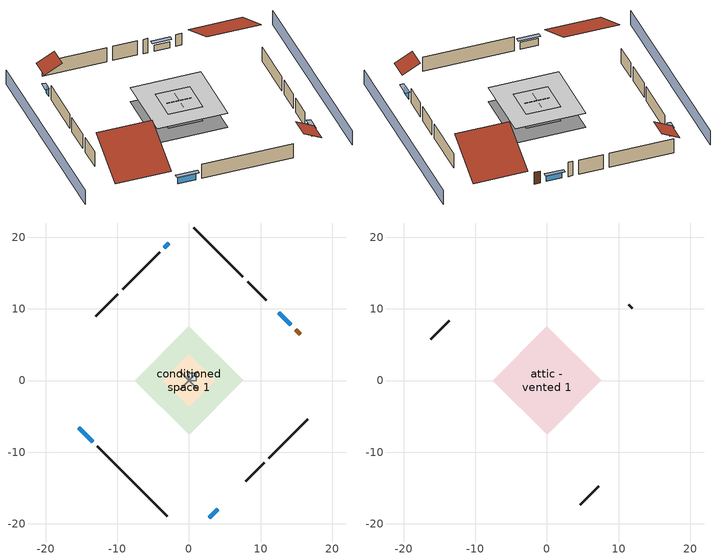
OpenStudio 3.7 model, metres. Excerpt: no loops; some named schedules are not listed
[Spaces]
garage 1
 floor foundation (Slab1 construction): -3.66,0 0,3.66 3.66,0 0,-3.66 z0
 wall outside (Wall1 construction): -4.09,17.9 -9.27,12.73 z0:2.44
 wall outside (Wall2 construction): 10.76,11.24 8.17,13.82 z0:2.44
 wall outside (Wall12 construction): 7.89,-14.1 10.48,-11.52 z0:2.44
 wall to conditioned space 1 (Wall5 construction Reversed): -1.29,1.29 1.29,-1.29 z0:2.44
 wall to conditioned space 1 (Wall6 construction Reversed): -1.29,-1.29 1.29,1.29 z0:2.44
conditioned space 1
 floor foundation (Slab2 construction): -7.55,0 0,7.55 7.55,0 0,-7.55 z0
 wall outside (Wall3 construction): -12.78,-9.21 -3.04,-18.96 z0:2.44
 wall outside (Wall4 construction): -9.92,12.07 -12.99,9.01 z0:2.44
 wall outside (Wall7 construction): 7.51,14.48 0.66,21.34 z0:2.44
 wall outside (Wall8 construction): 11.13,-10.86 16.55,-5.44 z0:2.44
 wall outside (AdiabaticWallConstruction): -15.37,-6.63 -13.44,-8.56 z0:1.22; -2.82,19.18 -3.44,18.56 z0:1.19; 14.22,7.77 12.55,9.44 z0:1.07; 2.82,-19.18 4.01,-17.98 z0:1.1
 wall outside (AdiabaticWallConstruction 1): 15.53,6.47 14.88,7.11 z0:2.03
 window (WindowConstruction): -15.37,-6.63 -13.44,-8.55 z0:1.22
 window (WindowConstruction 1): -2.82,19.18 -3.44,18.56 z0:1.19
 window (WindowConstruction 2): 14.22,7.77 12.56,9.44 z0:1.07
 window (WindowConstruction 3): 2.82,-19.18 4.01,-17.98 z0:1.1
 door (Door): 15.53,6.47 14.88,7.11 z0:2.03
central ac and furnace airloop ret air space
 floor adiabatic (AdiabaticConst): 0,0 0,1 1,1 1,0 z0
 wall adiabatic (AdiabaticConst): 0,1 0,0 1,0 1,1 0,1 z0:1
 ceiling adiabatic (AdiabaticConst): 1,0 1,1 0,1 0,0 z1
attic - vented 1
 floor to garage 1 (Floor1 construction): -3.66,0 0,3.66 3.66,0 0,-3.66 z2.44
 floor to conditioned space 1 (Floor2 construction Reversed): -7.55,0 0,7.55 7.55,0 0,-7.55 z2.44
 wall outside (Wall9 construction): -13.64,8.35 -16.21,5.78 z0:2.44
 wall outside (Wall10 construction): 4.67,-17.33 7.23,-14.76 z0:2.44
 wall outside (Wall11 construction): 11.9,10.1 11.41,10.58 z0:2.44
 roof outside (Roof1 construction): -16.03,-5.97,2.44 -10.69,-0.63,6.21 -16.66,5.34,6.21 -21.99,0,2.44
 roof outside (Roof2 construction): -2.16,19.83,2.44 -0.23,17.9,3.81 1.93,20.06,3.81 0,21.99,2.44
 roof outside (Roof3 construction): 2.16,-19.83,2.44 0.23,-17.9,3.81 -1.93,-20.06,3.81 0,-21.99,2.44
 roof outside (Roof4 construction): 16.18,5.81,2.44 10.99,0.61,6.11 16.8,-5.2,6.11 21.99,0,2.44
shading: 3.23,-25.23 25.23,-3.23 / -3.23,25.23 -25.23,3.23 z0:2.44; -13.22,-8.77 -15.58,-6.41 -16.01,-6.84 -13.65,-9.2 z1.52; -3.65,18.34 -2.6,19.39 -3.03,19.82 -4.08,18.77 z1.49; 12.34,9.65 14.44,7.55 14.87,7.99 12.77,10.09 z1.37; 4.23,-17.77 2.6,-19.39 3.03,-19.82 4.66,-18.2 z1.4
[Site]
Tallahassee Regional Ap  Isis_FL_USA: Latitude {deg}=30.38; Longitude {deg}=-84.37; Time Zone {hr}=-5; Elevation {m}=21; Terrain=Suburbs
[Site:GroundTemperature:Shallow]
16.3547, 15.0593, 14.9556, 15.5703, 18.038, 20.4943, 22.6237, 23.9727, 24.0873, 22.9901, 20.915, 18.5341
[Site:WaterMainsTemperature]
Calculation Method=Schedule; Temperature Schedule=mains temperature schedule
[Building]
Building 1
[Material] Roughness=Rough
Name | Thickness {m} | Conductivity {W/m-K} | Density {kg/m3} | Specific Heat {J/kg-K} | Thermal Absorptance | Solar Absorptance | Visible Absorptance
asphalt or fiberglass shingles | 0.00635 | 0.162714 | 1121.4 | 1465.45 | 0.9 | 0.85 | 0.85
roof rigid ins | 0.00281632 | 0.029427 | 32.04 | 1214.23 | 0.9 | 0.7 | 0.7
osb sheathing 0.5 in. | 0.0127 | 0.115458 | 512.64 | 1214.23 | 0.9 | 0.6 | 0.6
wood siding | 0.0254 | 0.102417 | 544.68 | 1172.36 | 0.9 | 0.85 | 0.85
osb sheathing 0.5 in. 1 | 0.0127 | 0.115458 | 512.64 | 1214.23 | 0.9 | 0.7 | 0.7
wall stud and cavity | 0.1397 | 0.727959 | 139.0536 | 1170.24 | 0.9 | 0.6 | 0.6
wall rigid ins | 0.051816 | 0.029427 | 32.04 | 1214.23 | 0.9 | 0.7 | 0.7
wall stud and cavity 1 | 0.1397 | 0.230639 | 139.0536 | 1170.24 | 0.9 | 0.7 | 0.7
gypsum board | 0.0127 | 0.160291 | 801 | 837.4 | 0.9 | 0.6 | 0.6
wall rigid ins 1; wall rigid ins 2 | 0.051816 | 0.029427 | 32.04 | 1214.23
wall stud and cavity 2 | 0.1397 | 0.181744 | 139.0536 | 1170.24 | 0.9 | 0.7 | 0.7
ceiling stud and cavity | 0.1397 | 1.39189 | 65.682 | 1177.47 | 0.9 | 0.7 | 0.7
ceiling loosefill ins | 0.0846667 | 0.0480833 | 16.02 | 1046.75 | 0.9 | 0.7 | 0.7
ceiling stud and cavity 1 | 0.1397 | 0.0920385 | 65.682 | 1177.47 | 0.9 | 0.7 | 0.7
concrete 4.0 in. | 0.1016 | 1.803125 | 2242.8 | 837.4 | 0.9 | 0.7 | 0.7
floor covering | 0.0127 | 0.0450781 | 54.468 | 1339.84 | 0.9 | 0.9 | 0.9
wood siding 1; wood siding 2 | 0.0254 | 0.102417 | 544.68 | 1172.36
wall rigid ins 3 | 0.512978 | 0.029427 | 32.04 | 1214.23 | 0.9 | 0.7 | 0.7
wall stud and cavity 3 | 0.0889 | 0.380278 | 52.3479 | 1209.89 | 0.9 | 0.7 | 0.7
door material | 0.04445 | 0.0612267 | 512.64 | 1214.23 | 0.9 | 0.7 | 0.7
wall stud and cavity 4 | 0.0889 | 0.391764 | 83.0341 | 1211.67 | 0.9 | 0.7 | 0.7
furniture material conditioned space 1; furniture material garage 1 | 0.1524 | 0.115458 | 640.8 | 1214.23 | 0.9 | 0.6 | 0.6
[Construction]
Roof1 construction; Roof2 construction; Roof3 construction; Roof4 construction: asphalt or fiberglass shingles, roof rigid ins, osb sheathing 0.5 in.
Wall1 construction; Wall2 construction; Wall9 construction; Wall10 construction; Wall11 construction; Wall12 construction: wood siding, osb sheathing 0.5 in. 1, wall stud and cavity
Wall3 construction; Wall4 construction: wood siding, wall rigid ins, osb sheathing 0.5 in. 1, wall stud and cavity 1, gypsum board
Wall5 construction Reversed: gypsum board, wall stud and cavity 2, osb sheathing 0.5 in. 1, wall rigid ins 1
Wall6 construction Reversed: gypsum board, wall stud and cavity 2, osb sheathing 0.5 in. 1, wall rigid ins 2
Wall7 construction; Wall8 construction: wood siding, wall rigid ins 2, osb sheathing 0.5 in. 1, wall stud and cavity 1, gypsum board
Floor1 construction: ceiling stud and cavity
Floor2 construction Reversed: gypsum board, ceiling stud and cavity 1, ceiling loosefill ins
Slab1 construction: concrete 4.0 in.
Slab2 construction: concrete 4.0 in., floor covering
WindowConstruction; WindowConstruction 1; WindowConstruction 2; WindowConstruction 3: WindowMaterial
AdiabaticWallConstruction: wood siding 1, wall rigid ins 3, wall stud and cavity 3, gypsum board
Door: door material
AdiabaticWallConstruction 1: wood siding 2, wall rigid ins 3, wall stud and cavity 3, gypsum board
PartitionWallConstruction: gypsum board, wall stud and cavity 4, gypsum board
furniture construction conditioned space 1: furniture material conditioned space 1
furniture construction garage 1: furniture material garage 1
AdiabaticConst: Adiabatic
[WindowMaterial:SimpleGlazingSystem]
WindowMaterial: U-Factor {W/m2-K}=6.58648; Solar Heat Gain Coefficient=0.76
[Material:NoMass]
Adiabatic: Roughness=Rough; Thermal Resistance {m2-K/W}=176.1
[ThermalZone] Multiplier=1; Use Ideal Air Loads=No
Name | Volume {m3} | Thermostat
conditioned space | 278.185 | conditioned space temperature setpoint
attic - vented | 124.583
garage | 65.242
central ac and furnace airloop ret air zone | 1
[Sizing:Zone] Zone Cooling Design Supply Air Temperature Input Method=SupplyAirTemperature; Zone Cooling Design Supply Air Temperature {C}=14; Zone Cooling Design Supply Air Temperature Difference {deltaC}=11.11; Zone Heating Design Supply Air Temperature Input Method=SupplyAirTemperature; Zone Heating Design Supply Air Temperature {C}=40; Zone Heating Design Supply Air Temperature Difference {deltaC}=11.11; Zone Cooling Design Supply Air Humidity Ratio {kg-H2O/kg-air}=0.0085; Zone Heating Design Supply Air Humidity Ratio {kg-H2O/kg-air}=0.008; Cooling Design Air Flow Method=DesignDay; Heating Design Air Flow Method=DesignDay; Account for Dedicated Outdoor Air System=No; Dedicated Outdoor Air System Control Strategy=NeutralSupplyAir; Dedicated Outdoor Air Low Setpoint Temperature for Design {C}=autosize; Dedicated Outdoor Air High Setpoint Temperature for Design {C}=autosize; Zone Load Sizing Method=Sensible Load Only No Latent Load; Zone Latent Cooling Design Supply Air Humidity Ratio Input Method=HumidityRatioDifference; Zone Cooling Design Supply Air Humidity Ratio Difference {kgWater/kgDryAir}=0.005; Zone Latent Heating Design Supply Air Humidity Ratio Input Method=HumidityRatioDifference; Zone Humidification Design Supply Air Humidity Ratio Difference {kgWater/kgDryAir}=0.005
attic - vented; garage; central ac and furnace airloop ret air zone
[Space] Building Unit=Building Unit 1
Name | Thermal Zone | Volume {m3}
conditioned space 1 | conditioned space | 278.185
attic - vented 1 | attic - vented | 124.583
garage 1 | garage | 65.242
central ac and furnace airloop ret air space | central ac and furnace airloop ret air zone
[ThermostatSetpoint:DualSetpoint]
conditioned space temperature setpoint: Heating Setpoint Temperature Schedule=heating setpoint; Cooling Setpoint Temperature Schedule=cooling setpoint
[Foundation:Kiva] Wall Height Above Grade {m}=0.1016; Wall Depth Below Slab {m}=0.2032
Name | Initial Indoor Air Temperature {C}
Foundation Kiva 1 | 16.3431
Foundation Kiva 2 | 21.1111
[Foundation:Kiva:Settings]
Soil Conductivity {W/m-K}=1.9041; Soil Density {kg/m3}=1842.3; Soil Specific Heat {J/kg-K}=418.7; Ground Solar Absorptivity=0.9; Ground Thermal Absorptivity=0.9; Ground Surface Roughness {m}=0.03; Far-Field Width {m}=40; Deep-Ground Boundary Condition=ZeroFlux; Deep-Ground Depth {m}=40; Minimum Cell Dimension {m}=0.2; Maximum Cell Growth Coefficient=3; Simulation Timestep=Timestep
[SurfaceProperty:ExposedFoundationPerimeter] Exposed Perimeter Calculation Method=TotalExposedPerimeter
Name | Total Exposed Perimeter {m}
Slab1 | 14.6304
Slab2 | 39.80688
[SurfaceProperty:IncidentSolarMultiplier] Incident Solar Multiplier=1; Incident Solar Multiplier Schedule=trans schedule winter=0.85 summer=0.7
Window1; Window2; Window3; Window4
[InternalMass:Definition] Design Level Calculation Method=SurfaceArea
Name | Construction | Surface Area {m2}
partition wall mass | PartitionWallConstruction | 114.085
furniture mass conditioned space 1 | furniture construction conditioned space 1 | 45.634
furniture mass garage 1 | furniture construction garage 1 | 2.67561
[InternalMass] Multiplier=1
Name | Internal Mass Definition | Space or SpaceType
partition wall mass | partition wall mass | conditioned space 1
furniture mass conditioned space 1 | furniture mass conditioned space 1 | conditioned space 1
furniture mass garage 1 | furniture mass garage 1 | garage 1
[External:File]
External File 1: File=in.schedules.csv
[People:Definition]
occupants: Number of People Calculation Method=People; Number of People {people}=5; Fraction Radiant=0.314171; Sensible Heat Fraction=0.56303; Carbon Dioxide Generation Rate {m3/s-W}=0; Enable ASHRAE 55 Comfort Warnings=No; Mean Radiant Temperature Calculation Type=ZoneAveraged
[People]
occupants: People Definition=occupants; Space or SpaceType=conditioned space 1; Number of People Schedule=occupants; Activity Level Schedule=occupants activity schedule; Multiplier=1
[Fan:SystemModel]
central ac and furnace supply fan: Availability Schedule=Always On Discrete; Design Maximum Air Flow Rate {m3/s}=0.517726; Speed Control Method=Discrete; Electric Power Minimum Flow Rate Fraction=0.2; Design Pressure Rise {Pa}=595.935; Motor Efficiency=1; Motor In Air Stream Fraction=1; Design Electric Power Consumption {W}=autosize; Design Power Sizing Method=TotalEfficiencyAndPressure; Electric Power Per Unit Flow Rate {W/(m3/s)}=840; Electric Power Per Unit Flow Rate Per Unit Pressure {W-s/m3-Pa}=1.66667; Fan Total Efficiency=0.75; Motor Loss Radiative Fraction=0; Speed Flow Fraction 1=0.64448; Speed Electric Power Fraction 1=0.26769; Speed Flow Fraction 2=1; Speed Electric Power Fraction 2=1
[EnergyManagementSystem:Sensor]
Name | Output Variable or Output Meter Index Key | Output Variable or Output Meter
central_ac_and_furnace_supply_fan_s; central_ac_and_furnace_supply_fan_s_1 | central ac and furnace supply fan | Fan Electricity Energy
cool_season | cooling season schedule | Schedule Value
out_pb_s |  | Site Outdoor Air Barometric Pressure
out_wt_s |  | Site Outdoor Air Humidity Ratio
site_vw_s |  | Site Wind Speed
central_ac_and_furnace_airloop_Fan_RTF_s | central ac and furnace supply fan | Fan Runtime Fraction Speed 1
central_ac_and_furnace_airloop_Fan_RTF_s_1 | central ac and furnace supply fan | Fan Runtime Fraction Speed 2
central_ac_and_furnace_airloop_AH_MFR_s | Node 6 | System Node Mass Flow Rate
central_ac_and_furnace_airloop_AH_VFR_s | Node 6 | System Node Current Density Volume Flow Rate
central_ac_and_furnace_airloop_AH_Tout_s | Node 6 | System Node Temperature
central_ac_and_furnace_airloop_AH_Wout_s | Node 6 | System Node Humidity Ratio
central_ac_and_furnace_airloop_RA_T_s | Node 9 | System Node Temperature
central_ac_and_furnace_airloop_Ra_W_s | Node 9 | System Node Humidity Ratio
central_ac_and_furnace_airloop_0_DZ_T_s | attic - vented | Zone Air Temperature
central_ac_and_furnace_airloop_0_DZ_W_s | attic - vented | Zone Mean Air Humidity Ratio
natural_vent_s | natural vent schedule | Schedule Value
htg_sp_s | heating setpoint | Schedule Value
clg_sp_s | cooling setpoint | Schedule Value
mech_vent_range_fan_0_sch_s | mech vent range fan 0 schedule | Schedule Value
mech_vent_bath_fan_0_sch_s | mech vent bath fan 0 schedule | Schedule Value
clothes_dryer_exhaust_0_sch_s | clothes_dryer | Schedule Value
htg_load_cond |  | Heating:EnergyTransfer:Zone:CONDITIONED SPACE
clg_load_cond |  | Cooling:EnergyTransfer:Zone:CONDITIONED SPACE
htg_load_duct |  | Heating:EnergyTransfer:Zone:CENTRAL AC AND FURNACE AIRLOOP RET AIR ZONE
clg_load_duct |  | Cooling:EnergyTransfer:Zone:CENTRAL AC AND FURNACE AIRLOOP RET AIR ZONE
[EnergyManagementSystem:Program]
central_ac_and_furnace_supply_fan_disaggregate_program: Set central_ac_and_furnace_supply_fan_clg = 0; If central_ac_and_furnace_clg_coil_s > 0; Set central_ac_and_furnace_supply_fan_clg = central_ac_and_furnace_supply_fan_s; EndIf
central_ac_and_furnace_supply_fan_disaggregate_program_1: Set central_ac_and_furnace_supply_fan_primary_htg = 0; If central_ac_and_furnace_htg_coil_s > 0; Set central_ac_and_furnace_supply_fan_primary_htg = central_ac_and_furnace_supply_fan_s_1; EndIf
water_heater_EC_adj: Set dhw_e_cons = water_heater_energy + water_heater_on_cycle_parasitic + water_heater_off_cycle_parasitic; Set water_heater_ec_adj_act = 0.0 * dhw_e_cons / 1
central_ac_and_furnace_airloop_0_duct_program: Set central_ac_and_furnace_airloop_AH_MFR = central_ac_and_furnace_airloop_AH_MFR_s; Set central_ac_and_furnace_airloop_Fan_RTF = 0; Set central_ac_and_furnace_airloop_Fan_RTF = central_ac_and_furnace_airloop_Fan_RTF + central_ac_and_furnace_airloop_Fan_RTF_s; Set central_ac_and_furnace_airloop_Fan_RTF = central_ac_and_furnace_airloop_Fan_RTF + central_ac_and_furnace_airloop_Fan_RTF_s_1; Set central_ac_and_furnace_airloop_AH_VFR = central_ac_and_furnace_airloop_AH_VFR_s; Set central_ac_and_furnace_airloop_AH_Tout = central_ac_and_furnace_airloop_AH_Tout_s; Set central_ac_and_furnace_airloop_AH_Wout = central_ac_and_furnace_airloop_AH_Wout_s; Set central_ac_and_furnace_airloop_RA_T = central_ac_and_furnace_airloop_RA_T_s; Set central_ac_and_furnace_airloop_Ra_W = central_ac_and_furnace_airloop_Ra_W_s; Set central_ac_and_furnace_airloop_0_DZ_T = central_ac_and_furnace_airloop_0_DZ_T_s; Set central_ac_and_furnace_airloop_0_DZ_W = central_ac_and_furnace_airloop_0_DZ_W_s; Run central_ac_and_furnace_airloop_0_duct_subroutine; Set central_ac_and_furnace_airloop_0_SupSensLkToCond_equip_act = central_ac_and_furnace_airloop_0_SupSensLkToCond; Set central_ac_and_furnace_airloop_0_SupLatLkToCond_equip_act = central_ac_and_furnace_airloop_0_SupLatLkToCond; Set central_ac_and_furnace_airloop_0_SupCondToLv_equip_act = central_ac_and_furnace_airloop_0_SupCondToLv; Set central_ac_and_furnace_airloop_0_RetSensLkToRP_equip_act = central_ac_and_furnace_airloop_0_RetSensLkToRP; Set central_ac_and_furnace_airloop_0_RetLatLkToRP_equip_act = central_ac_and_furnace_airloop_0_RetLatLkToRP; Set central_ac_and_furnace_airloop_0_RetCondToRP_equip_act = central_ac_and_furnace_airloop_0_RetCondToRP; Set central_ac_and_furnace_airloop_0_RetCondToDZ_equip_act = central_ac_and_furnace_airloop_0_RetCondToDZ; Set central_ac_and_furnace_airloop_0_SupCondToDZ_equip_act = central_ac_and_furnace_airloop_0_SupCondToDZ; Set central_ac_and_furnace_airloop_0_SupSensLkToDZ_equip_act = central_ac_and_furnace_airloop_0_SupSensLkToDZ; Set central_ac_and_furnace_airloop_0_SupLatLkToDZ_equip_act = central_ac_and_furnace_airloop_0_SupLatLkToDZ; Set central_ac_and_furnace_airloop_0_ZoneMixDZToCond_mix_act = central_ac_and_furnace_airloop_0_ZoneMixDZToCond; Set central_ac_and_furnace_airloop_0_ZoneMixCondToDZ_mix_act = central_ac_and_furnace_airloop_0_ZoneMixCondToDZ
[ElectricEquipment:Definition] Design Level Calculation Method=EquipmentLevel
Name | Design Level {W} | Fraction Latent | Fraction Radiant | Fraction Lost
ceiling fan | 29.2915 | 0 | 0.558 | 0
clothes washer | 152.673 | 0.03 | 0.162 | 0.7
clothes dryer | 7042.47 | 0.015 | 0.081 | 0.85
dishwasher | 764.498 | 0.3 | 0.18 | 0.4
fridge | 54.5682 | 0 | 0.6 | 0
fridge 2 | 64.939 | 0 | 0.6 | 0
freezer | 47.9573 | 0 | 0.6 | 0
cooking range | 806.453 | 0.08 | 0.432 | 0.2
misc plug loads | 324.573 | 0.021 | 0.558 | 0.049
whole house fan; mech vent house fan | 0 | 0 | 0 | 1
mech vent house fan cfis | 0 | 0 | 0 | 0
mech vent range fan 0 | 30 | 0 | 0 | 1
mech vent bath fan 0 | 15 | 0 | 0 | 1
[ElectricEquipment]
Name | Electric Equipment Definition | Space or SpaceType | Schedule
ceiling fan | ceiling fan | conditioned space 1 | ceiling_fan
clothes washer | clothes washer | conditioned space 1 | clothes_washer
clothes dryer | clothes dryer | conditioned space 1 | clothes_dryer
dishwasher | dishwasher | conditioned space 1 | dishwasher
fridge | fridge | conditioned space 1 | fridge schedule
fridge 1 | fridge 2 | garage 1 | fridge schedule 1
freezer | freezer | garage 1 | freezer schedule
cooking range | cooking range | conditioned space 1 | cooking_range
misc plug loads | misc plug loads | conditioned space 1 | plug_loads_other
whole house fan | whole house fan | conditioned space 1 | Always On Discrete
mech vent house fan | mech vent house fan | conditioned space 1 | mech vent house fan schedule
mech vent house fan cfis | mech vent house fan cfis | conditioned space 1 | mech vent house fan cfis schedule
mech vent range fan 0 | mech vent range fan 0 | conditioned space 1 | mech vent range fan 0 schedule
mech vent bath fan 0 | mech vent bath fan 0 | conditioned space 1 | mech vent bath fan 0 schedule
[OtherEquipment:Definition] Design Level Calculation Method=EquipmentLevel
Name | Design Level {W} | Fraction Latent | Fraction Radiant | Fraction Lost
water heater energy adjustment1 | 0.01 | 0 | 0 | 1
water sensible | -439.03 | 0 | 0.6 | 0
water latent | 445.471 | 1 | 0 | 0
central_ac_and_furnace_airloop_0_SupSensLkToCond equip; central_ac_and_furnace_airloop_0_SupCondToLv equip; central_ac_and_furnace_airloop_0_RetCondToRP equip; central_ac_and_furnace_airloop_0_RetSensLkToRP equip; central_ac_and_furnace_airloop_0_SupCondToDZ equip; central_ac_and_furnace_airloop_0_RetCondToDZ equip; central_ac_and_furnace_airloop_0_SupSensLkToDZ equip; mech vent house fan sensible load equip | 0 | 0 | 0 | 0
central_ac_and_furnace_airloop_0_SupLatLkToCond equip; central_ac_and_furnace_airloop_0_RetLatLkToRP equip; central_ac_and_furnace_airloop_0_SupLatLkToDZ equip; mech vent house fan latent load equip | 0 | 1 | 0 | 0
[OtherEquipment]
Name | Other Equipment Definition | Space or SpaceType | Schedule | Fuel Type
water heater energy adjustment1 | water heater energy adjustment1 | conditioned space 1 | Always On Discrete | Electricity
water sensible | water sensible | conditioned space 1 | hot_water_fixtures | None
water latent | water latent | conditioned space 1 | hot_water_fixtures | None
central_ac_and_furnace_airloop_0_SupSensLkToCond equip | central_ac_and_furnace_airloop_0_SupSensLkToCond equip | conditioned space 1 | Always On Discrete | None
central_ac_and_furnace_airloop_0_SupLatLkToCond equip | central_ac_and_furnace_airloop_0_SupLatLkToCond equip | conditioned space 1 | Always On Discrete | None
central_ac_and_furnace_airloop_0_SupCondToLv equip | central_ac_and_furnace_airloop_0_SupCondToLv equip | conditioned space 1 | Always On Discrete | None
central_ac_and_furnace_airloop_0_RetCondToRP equip | central_ac_and_furnace_airloop_0_RetCondToRP equip | central ac and furnace airloop ret air space | Always On Discrete | None
central_ac_and_furnace_airloop_0_RetSensLkToRP equip | central_ac_and_furnace_airloop_0_RetSensLkToRP equip | central ac and furnace airloop ret air space | Always On Discrete | None
central_ac_and_furnace_airloop_0_RetLatLkToRP equip | central_ac_and_furnace_airloop_0_RetLatLkToRP equip | central ac and furnace airloop ret air space | Always On Discrete | None
central_ac_and_furnace_airloop_0_SupCondToDZ equip | central_ac_and_furnace_airloop_0_SupCondToDZ equip | attic - vented 1 | Always On Discrete | None
central_ac_and_furnace_airloop_0_RetCondToDZ equip | central_ac_and_furnace_airloop_0_RetCondToDZ equip | attic - vented 1 | Always On Discrete | None
central_ac_and_furnace_airloop_0_SupSensLkToDZ equip | central_ac_and_furnace_airloop_0_SupSensLkToDZ equip | attic - vented 1 | Always On Discrete | None
central_ac_and_furnace_airloop_0_SupLatLkToDZ equip | central_ac_and_furnace_airloop_0_SupLatLkToDZ equip | attic - vented 1 | Always On Discrete | None
mech vent house fan sensible load equip | mech vent house fan sensible load equip | conditioned space 1 | Always On Discrete | None
mech vent house fan latent load equip | mech vent house fan latent load equip | conditioned space 1 | Always On Discrete | None
[WaterUse:Equipment:Definition]
Name | Peak Flow Rate {m3/s}
clothes washer | 7.27639e-06
dishwasher | 3.93093e-06
[Lights:Definition] Design Level Calculation Method=LightingLevel; Fraction Radiant=0.6; Fraction Visible=0.2; Return Air Fraction=0
Name | Lighting Level {W}
interior lighting | 177.705
garage lighting | 7.85962
[Lights] Fraction Replaceable=1
Name | Lights Definition | Space or SpaceType | Schedule
interior lighting | interior lighting | conditioned space 1 | lighting_interior
garage lighting | garage lighting | garage 1 | lighting_garage
[Exterior:Lights:Definition]
exterior lighting: Design Level {W}=9.7263
[Exterior:Lights]
exterior lighting: Exterior Lights Definition=exterior lighting; Schedule=exterior lighting schedule
[ZoneMixing] Schedule=Always On Continuous; Design Flow Rate Calculation Method=Flow/Zone; Design Flow Rate {m3/s}=0
Name | Zone or Space | Source Zone or Space
central_ac_and_furnace_airloop_0_ZoneMixDZToCond mix | conditioned space | attic - vented
central_ac_and_furnace_airloop_0_ZoneMixCondToDZ mix; whole house fan mix | attic - vented | conditioned space
[SpaceInfiltration:DesignFlowRate] Space or SpaceType=conditioned space 1; Schedule=Always On Discrete; Design Flow Rate Calculation Method=Flow/Space; Design Flow Rate {m3/s}=0
natural vent flow; whole house fan flow; infil flow
[SpaceInfiltration:EffectiveLeakageArea] Schedule=Always On Discrete
Name | Space or SpaceType | Effective Air Leakage Area {cm2} | Stack Coefficient | Wind Coefficient
infil|garage 1 | garage 1 | 271.837 | 0.000129147 | 4.38083e-05
infil|attic - vented 1 | attic - vented 1 | 4694.23 | 0.000432075 | 3.90119e-05
[BuildingUnit]
Building Unit 1
